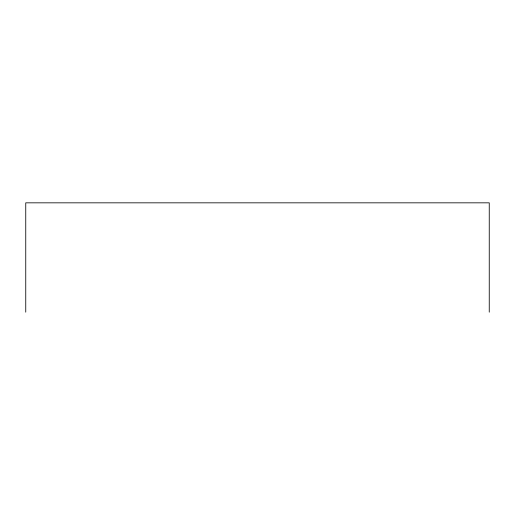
<?xml version="1.0" encoding="UTF-8"?>
<svg xmlns="http://www.w3.org/2000/svg" width="515" height="515" viewBox="0 0 515 515"><rect width="100%" height="100%" fill="white"/><g stroke="black" fill="none" stroke-linecap="round" stroke-linejoin="round"><path stroke-width="0.77" d="M489.25 312.167L489.25 202.833L25.75 202.833L25.75 312.167"/></g></svg>
